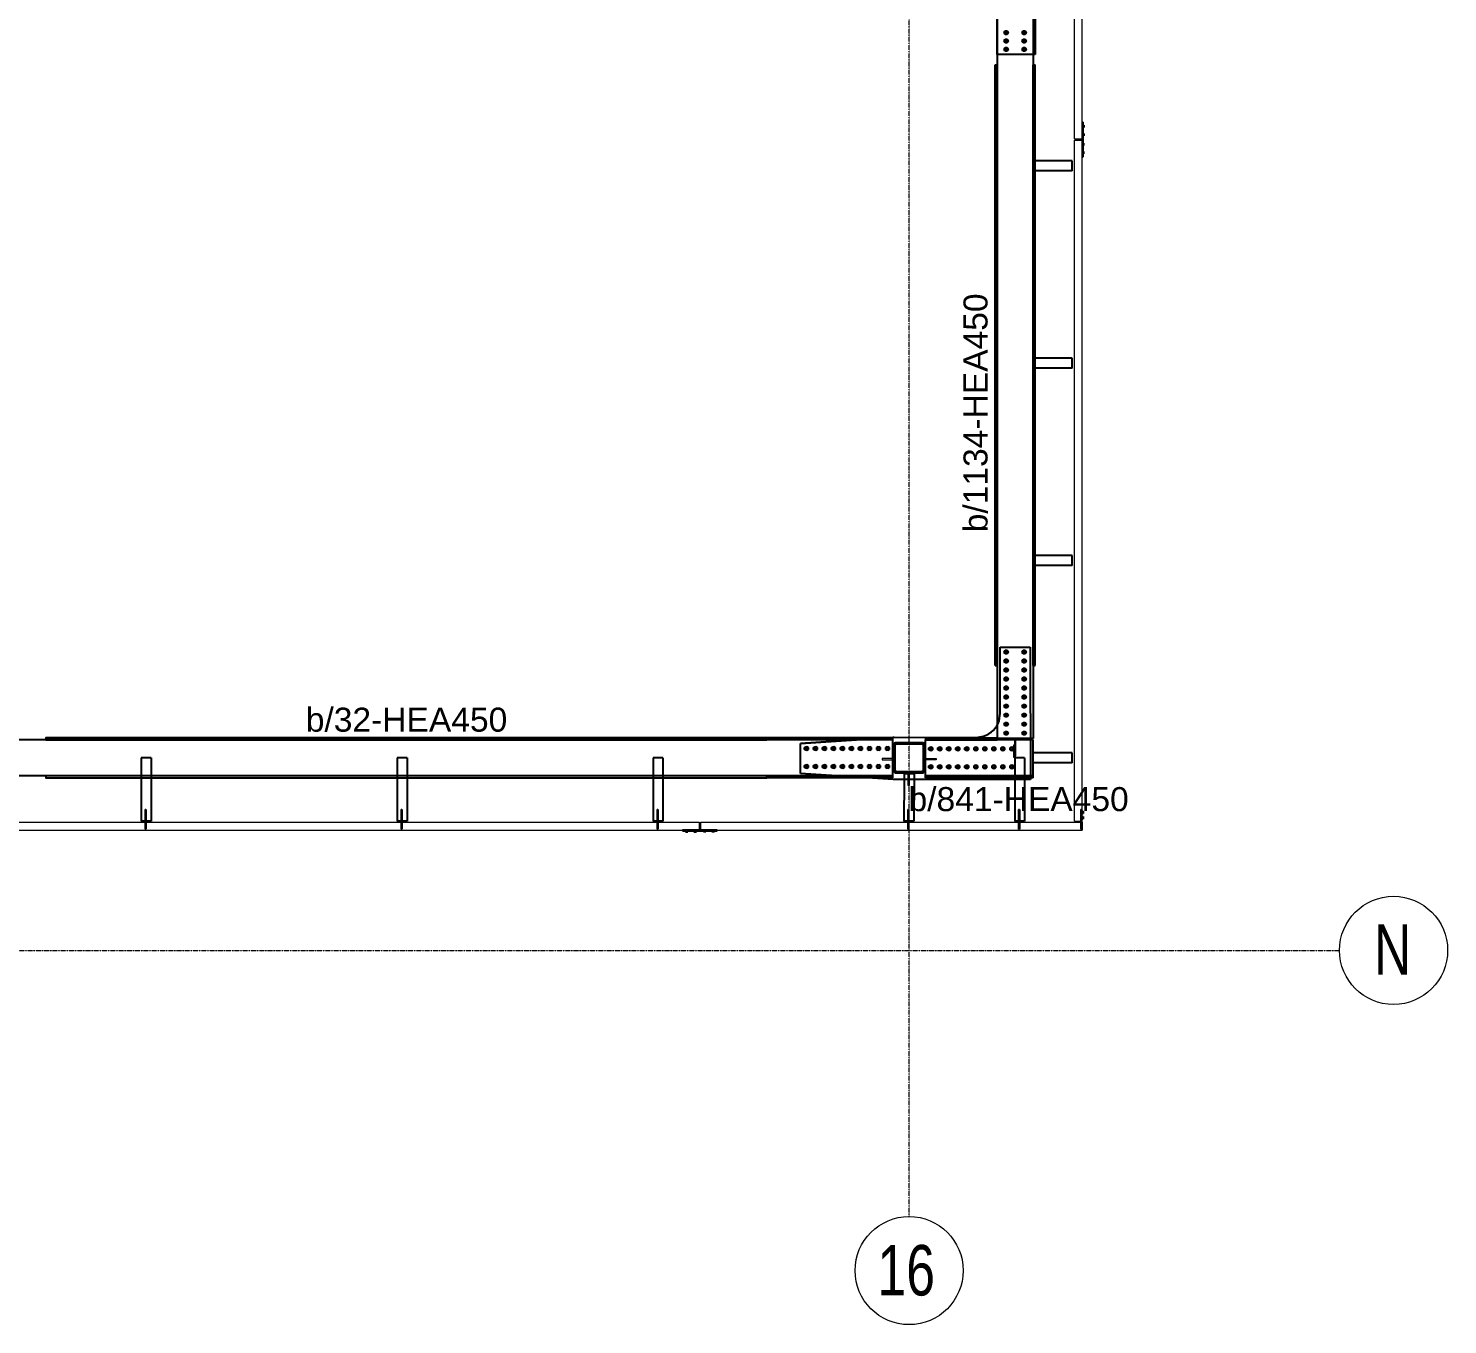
# Model space of a CAD drawing. Header units: millimetres. Extents: x -158 to 97215, y -53820 to 8373.
# Drawn here: x 85403 to 97215, y -53820 to -43030 of the extents above; entities that cross this region are included whole.
import ezdxf
from ezdxf.enums import TextEntityAlignment as Align

# ---------------------------------------------------------------- set-up
doc = ezdxf.new("R2010")
doc.units = ezdxf.units.MM
doc.header["$LTSCALE"] = 0.8
doc.linetypes.add('DXK_LINE_DOT2', pattern=[3.9198, 1.9599, -1.9599])
doc.linetypes.add('Grid Line', pattern=[3.33375, 1.905, -0.47625, 0.47625, -0.47625])
for name, color, linetype, lineweight in [('0-1', 7, 'Continuous', 5), ('E_COLUMNAS-1', 1, 'Continuous', 25), ('E_COLUMNAS-3', 1, 'Continuous', 35), ('E_EJES', 8, 'Continuous', 9), ('E_EJES-1', 8, 'Grid Line', 9), ('E_TEXTO', 3, 'Continuous', 9), ('P-PLATINA', 6, 'Continuous', 15), ('S-COLS-HDLN-1', 52, 'Continuous', 9), ('S-COLS-HDLN-2', 52, 'Continuous', 35)]:
    doc.layers.add(name, color=color, linetype=linetype, lineweight=lineweight)
doc.layers.add('VIGAS', color=8, linetype='Continuous')
doc.styles.add('Swis721 LtCn BT', font='swisscl.ttf', dxfattribs={"height": 0.42})
doc.styles.add('VERDANA', font='arial.ttf')

# ---------------------------------------------------------------- blocks, each defined once
blk = doc.blocks.new('Grid - CNI_NOMBRE EJES-372759-_6_00m_N_E_-NIVEL-2 DOC')
at = {"layer": 'E_EJES'}
blk.add_circle((0, 0), 0.003, dxfattribs=at)
blk = doc.blocks.new('EST_SCM_COLUMNA-METALICA-SECCION-CUADRADA - EST_SCM_COLUMNA-TUBULAR-CUADRADA_PTEØ_250x250e_8mm-V60-_10_00m_N_E_-NIVEL-3 DOC')
at = {"layer": 'S-COLS-HDLN-1'}
h = blk.add_hatch(dxfattribs=at)
h.set_pattern_fill('FP_33', color=256, style=0, pattern_type=2)
h.set_pattern_definition([(135, (-2.34, -142.266), (-0.15909903, -0.15909903), [])])
h.paths.add_polyline_path([(-0.109, -0.125), (0.109, -0.125), (0.12, -0.12), (0.125, -0.108), (0.124, 0.111), (0.118, 0.121), (0.109, 0.125), (-0.113, 0.123), (-0.12, 0.12), (-0.125, 0.109), (-0.124, -0.11), (-0.12, -0.12), (-0.113, -0.123)])
h.paths.add_polyline_path([(0.109, -0.117), (-0.109, -0.117), (-0.115, -0.115), (-0.117, -0.109), (-0.117, 0.109), (-0.115, 0.115), (-0.109, 0.117), (0.109, 0.117), (0.115, 0.115), (0.117, 0.109), (0.117, -0.109), (0.115, -0.115)])
at = {"layer": 'E_COLUMNAS-1'}
for p, q in [((0.109, 0.125), (-0.109, 0.125)), ((-0.125, 0.109), (-0.125, -0.109)), ((-0.117, -0.109), (-0.117, 0.109)), ((-0.109, 0.117), (0.109, 0.117)), ((0.117, 0.109), (0.117, -0.109)), ((0.125, -0.109), (0.125, 0.109)), ((0.109, -0.117), (-0.109, -0.117)), ((-0.109, -0.125), (0.109, -0.125))]:
    blk.add_line(p, q, dxfattribs=at)
for centre, radius, start, end in [((-0.109, 0.109), 0.016, 90, 180), ((-0.109, 0.109), 0.016, 139.7676, 178.6233), ((-0.109, 0.109), 0.016, 91.3767, 130.2324), ((0.109, 0.109), 0.016, 360, 90), ((0.109, 0.109), 0.016, 53.1878, 88.6233), ((0.109, 0.109), 0.016, 1.3767, 40.2324), ((-0.109, 0.109), 0.008, 90, 180), ((0.109, 0.109), 0.008, 0, 90), ((-0.109, -0.109), 0.016, 180, 270), ((-0.109, -0.109), 0.016, 181.3767, 220.2324), ((-0.109, -0.109), 0.008, 180, 270), ((0.109, -0.109), 0.016, 270, 360), ((0.109, -0.109), 0.008, 270, 360), ((0.109, -0.109), 0.016, 319.7676, 358.6233), ((-0.109, -0.109), 0.016, 229.7676, 268.6233), ((0.109, -0.109), 0.016, 271.3767, 306.8122)]:
    blk.add_arc(centre, radius, start, end, dxfattribs=at)
at = {"layer": 'S-COLS-HDLN-2'}
for centre, radius, start, end in [((-0.109, 0.109), 0.016, 130.4121, 139.5879), ((0.109, 0.109), 0.016, 40.4121, 53.0081), ((-0.109, 0.109), 0.008, 92.7534, 177.2466), ((0.109, 0.109), 0.008, 2.7534, 87.2466), ((-0.109, -0.109), 0.008, 182.7534, 267.2466), ((0.109, -0.109), 0.008, 272.7534, 357.2466), ((-0.109, -0.109), 0.016, 220.4121, 229.5879), ((0.109, -0.109), 0.016, 306.9919, 319.5879)]:
    blk.add_arc(centre, radius, start, end, dxfattribs=at)

msp = doc.modelspace()

# ---------------------------------------------------------------- linework, layer by layer
at = {"color": 1, "linetype": 'Continuous'}
for centre, radius, start, end in [((93541.8, -43064.5), 11.5, 107.99999, 287.99999), ((93541.8, -43064.5), 10, 359.99999, 179.99999), ((93541.8, -43064.5), 10, 179.99999, 359.99999), ((93541.8, -43064.5), 11.5, 287.99999, 107.99999), ((93691.8, -43064.5), 11.5, 107.99999, 287.99999), ((93691.8, -43064.5), 10, 359.99999, 179.99999), ((93691.8, -43064.5), 10, 179.99999, 359.99999), ((93691.8, -43064.5), 11.5, 287.99999, 107.99999), ((93541.8, -43134.5), 11.5, 107.99999, 287.99999), ((93541.8, -43204.5), 11.5, 107.99999, 287.99999), ((93541.8, -43134.5), 10, 359.99999, 179.99999), ((93541.8, -43134.5), 10, 179.99999, 359.99999), ((93541.8, -43204.5), 10, 359.99999, 179.99999), ((93541.8, -43204.5), 10, 179.99999, 359.99999), ((93541.8, -43134.5), 11.5, 287.99999, 107.99999), ((93541.8, -43204.5), 11.5, 287.99999, 107.99999), ((93691.8, -43134.5), 11.5, 107.99999, 287.99999), ((93691.8, -43204.5), 11.5, 107.99999, 287.99999), ((93691.8, -43134.5), 10, 359.99999, 179.99999), ((93691.8, -43134.5), 10, 179.99999, 359.99999), ((93691.8, -43204.5), 10, 359.99999, 179.99999), ((93691.8, -43204.5), 10, 179.99999, 359.99999), ((93691.8, -43134.5), 11.5, 287.99999, 107.99999), ((93691.8, -43204.5), 11.5, 287.99999, 107.99999), ((93541.8, -48221.5), 11.5, 108, 288), ((93541.8, -48296.5), 11.5, 108, 288), ((93541.8, -48221.5), 10, 0, 180), ((93541.8, -48221.5), 10, 180, 0), ((93541.8, -48296.5), 10, 0, 180), ((93541.8, -48296.5), 10, 180, 0), ((93541.8, -48221.5), 11.5, 288, 108), ((93541.8, -48296.5), 11.5, 288, 108), ((93691.8, -48221.5), 11.5, 108, 288), ((93691.8, -48296.5), 11.5, 108, 288), ((93691.8, -48221.5), 10, 0, 180), ((93691.8, -48221.5), 10, 180, 0), ((93691.8, -48296.5), 10, 0, 180), ((93691.8, -48296.5), 10, 180, 0), ((93691.8, -48221.5), 11.5, 288, 108), ((93691.8, -48296.5), 11.5, 288, 108), ((93541.8, -48371.5), 11.5, 108, 288), ((93541.8, -48371.5), 10, 0, 180), ((93541.8, -48371.5), 10, 180, 0), ((93541.8, -48371.5), 11.5, 288, 108), ((93691.8, -48371.5), 11.5, 108, 288), ((93691.8, -48371.5), 10, 0, 180), ((93691.8, -48371.5), 10, 180, 0), ((93691.8, -48371.5), 11.5, 288, 108), ((93541.8, -48446.5), 11.5, 108, 288), ((93541.8, -48521.5), 11.5, 108, 288), ((93541.8, -48446.5), 10, 0, 180), ((93541.8, -48446.5), 10, 180, 0), ((93541.8, -48521.5), 10, 0, 180), ((93541.8, -48521.5), 10, 180, 0), ((93541.8, -48446.5), 11.5, 288, 108), ((93541.8, -48521.5), 11.5, 288, 108), ((93691.8, -48446.5), 11.5, 108, 288), ((93691.8, -48521.5), 11.5, 108, 288), ((93691.8, -48446.5), 10, 0, 180), ((93691.8, -48446.5), 10, 180, 0), ((93691.8, -48521.5), 10, 0, 180), ((93691.8, -48521.5), 10, 180, 0), ((93691.8, -48446.5), 11.5, 288, 108), ((93691.8, -48521.5), 11.5, 288, 108), ((93541.8, -48596.5), 11.5, 108, 288), ((93541.8, -48671.5), 11.5, 108, 288), ((93541.8, -48596.5), 10, 0, 180), ((93541.8, -48596.5), 10, 180, 0), ((93541.8, -48671.5), 10, 0, 180), ((93541.8, -48596.5), 11.5, 288, 108), ((93541.8, -48671.5), 11.5, 288, 108), ((93691.8, -48596.5), 11.5, 108, 288), ((93691.8, -48671.5), 11.5, 108, 288), ((93691.8, -48596.5), 10, 0, 180), ((93691.8, -48596.5), 10, 180, 0), ((93691.8, -48671.5), 10, 0, 180), ((93691.8, -48596.5), 11.5, 288, 108), ((93691.8, -48671.5), 11.5, 288, 108), ((93541.8, -48746.5), 11.5, 108, 288), ((93541.8, -48671.5), 10, 180, 0), ((93541.8, -48746.5), 10, 0, 180), ((93541.8, -48746.5), 10, 180, 0), ((93541.8, -48746.5), 11.5, 288, 108), ((93691.8, -48746.5), 11.5, 108, 288), ((93691.8, -48671.5), 10, 180, 0), ((93691.8, -48746.5), 10, 0, 180), ((93691.8, -48746.5), 10, 180, 0), ((93691.8, -48746.5), 11.5, 288, 108), ((93292, -48731.7), 200, 287.94886, 342.00199), ((93541.8, -48821.5), 11.5, 108, 288), ((93541.8, -48896.5), 11.5, 108, 288), ((93541.8, -48821.5), 10, 0, 180), ((93541.8, -48821.5), 10, 180, 0), ((93541.8, -48896.5), 10, 0, 180), ((93541.8, -48896.5), 10, 180, 0), ((93541.8, -48821.5), 11.5, 288, 108), ((93541.8, -48896.5), 11.5, 288, 108), ((93691.8, -48821.5), 11.5, 108, 288), ((93691.8, -48896.5), 11.5, 108, 288), ((93691.8, -48821.5), 10, 0, 180), ((93691.8, -48821.5), 10, 180, 0), ((93691.8, -48896.5), 10, 0, 180), ((93691.8, -48896.5), 10, 180, 0), ((93691.8, -48821.5), 11.5, 288, 108), ((93691.8, -48896.5), 11.5, 288, 108), ((91878.3, -49023.9), 11.5, 18.0268, 198.0268), ((91878.3, -49023.9), 11.5, 198.0268, 18.0268), ((91878.3, -49023.9), 10, 90.0268, 270.0268), ((91878.3, -49023.9), 10, 270.0268, 90.0268), ((91953.3, -49023.9), 11.5, 18.0268, 198.0268), ((91953.3, -49023.9), 11.5, 198.0268, 18.0268), ((91953.3, -49023.9), 10, 90.0268, 270.0268), ((91953.3, -49023.9), 10, 270.0268, 90.0268), ((92028.3, -49023.8), 11.5, 18.0268, 198.0268), ((92028.3, -49023.8), 11.5, 198.0268, 18.0268), ((92028.3, -49023.8), 10, 90.0268, 270.0268), ((92028.3, -49023.8), 10, 270.0268, 90.0268), ((92103.3, -49023.8), 11.5, 18.0268, 198.0268), ((92103.3, -49023.8), 11.5, 198.0268, 18.0268), ((92103.3, -49023.8), 10, 90.0268, 270.0268), ((92103.3, -49023.8), 10, 270.0268, 90.0268), ((92178.3, -49023.7), 11.5, 18.0268, 198.0268), ((92178.3, -49023.7), 11.5, 198.0268, 18.0268), ((92178.3, -49023.7), 10, 90.0268, 270.0268), ((92178.3, -49023.7), 10, 270.0268, 90.0268), ((92253.3, -49023.7), 11.5, 18.0268, 198.0268), ((92253.3, -49023.7), 11.5, 198.0268, 18.0268), ((92253.3, -49023.7), 10, 90.0268, 270.0268), ((92253.3, -49023.7), 10, 270.0268, 90.0268), ((92328.3, -49023.7), 11.5, 18.0268, 198.0268), ((92328.3, -49023.7), 11.5, 198.0268, 18.0268), ((92328.3, -49023.7), 10, 90.0268, 270.0268), ((92328.3, -49023.7), 10, 270.0268, 90.0268), ((92403.3, -49023.6), 11.5, 18.0268, 198.0268), ((92403.3, -49023.6), 11.5, 198.0268, 18.0268), ((92403.3, -49023.6), 10, 90.0268, 270.0268), ((92403.3, -49023.6), 10, 270.0268, 90.0268), ((92478.3, -49023.6), 11.5, 18.0268, 198.0268), ((92478.3, -49023.6), 11.5, 198.0268, 18.0268), ((92478.3, -49023.6), 10, 90.0268, 270.0268), ((92478.3, -49023.6), 10, 270.0268, 90.0268), ((92553.3, -49023.6), 11.5, 18.0268, 198.0268), ((92553.3, -49023.6), 11.5, 198.0268, 18.0268), ((92553.3, -49023.6), 10, 90.0268, 270.0268), ((92553.3, -49023.6), 10, 270.0268, 90.0268), ((92913.3, -49027.4), 11.5, 18.0268, 198.0268), ((92913.3, -49027.4), 10, 90.0268, 270.0268), ((92913.3, -49027.4), 10, 270.0268, 90.0268), ((92988.3, -49027.3), 11.5, 18.0268, 198.0268), ((92988.3, -49027.3), 10, 90.0268, 270.0268), ((92988.3, -49027.3), 10, 270.0268, 90.0268), ((93063.3, -49027.3), 11.5, 18.0268, 198.0268), ((93063.3, -49027.3), 10, 90.0268, 270.0268), ((93063.3, -49027.3), 10, 270.0268, 90.0268), ((93138.3, -49027.3), 11.5, 18.0268, 198.0268), ((93138.3, -49027.3), 10, 90.0268, 270.0268), ((93138.3, -49027.3), 10, 270.0268, 90.0268), ((93213.3, -49027.2), 11.5, 18.0268, 198.0268), ((93213.3, -49027.2), 10, 90.0268, 270.0268), ((93213.3, -49027.2), 10, 270.0268, 90.0268), ((93288.3, -49027.2), 11.5, 18.0268, 198.0268), ((93288.3, -49027.2), 10, 90.0268, 270.0268), ((93288.3, -49027.2), 10, 270.0268, 90.0268), ((93363.3, -49027.1), 11.5, 18.0268, 198.0268), ((93363.3, -49027.1), 10, 90.0268, 270.0268), ((93363.3, -49027.1), 10, 270.0268, 90.0268), ((93438.3, -49027.1), 11.5, 18.0268, 198.0268), ((93438.3, -49027.1), 10, 90.0268, 270.0268), ((93438.3, -49027.1), 10, 270.0268, 90.0268), ((93513.3, -49027.1), 11.5, 18.0268, 198.0268), ((93513.3, -49027.1), 10, 90.0268, 270.0268), ((93513.3, -49027.1), 10, 270.0268, 90.0268), ((93588.3, -49027), 11.5, 18.0268, 198.0268), ((93588.3, -49027), 10, 90.0268, 270.0268), ((93588.3, -49027), 10, 270.0268, 90.0268), ((92913.3, -49027.4), 11.5, 198.0268, 18.0268), ((92988.3, -49027.3), 11.5, 198.0268, 18.0268), ((93063.3, -49027.3), 11.5, 198.0268, 18.0268), ((93138.3, -49027.3), 11.5, 198.0268, 18.0268), ((93213.3, -49027.2), 11.5, 198.0268, 18.0268), ((93288.3, -49027.2), 11.5, 198.0268, 18.0268), ((93363.3, -49027.1), 11.5, 198.0268, 18.0268), ((93438.3, -49027.1), 11.5, 198.0268, 18.0268), ((93513.3, -49027.1), 11.5, 198.0268, 18.0268), ((93588.3, -49027), 11.5, 198.0268, 18.0268), ((91878.3, -49173.9), 11.5, 18.0268, 198.0268), ((91878.3, -49173.9), 11.5, 198.0268, 18.0268), ((91878.3, -49173.9), 10, 90.0268, 270.0268), ((91878.3, -49173.9), 10, 270.0268, 90.0268), ((91953.3, -49173.9), 11.5, 18.0268, 198.0268), ((91953.3, -49173.9), 11.5, 198.0268, 18.0268), ((91953.3, -49173.9), 10, 90.0268, 270.0268), ((91953.3, -49173.9), 10, 270.0268, 90.0268), ((92028.3, -49173.8), 11.5, 18.0268, 198.0268), ((92028.3, -49173.8), 11.5, 198.0268, 18.0268), ((92028.3, -49173.8), 10, 90.0268, 270.0268), ((92028.3, -49173.8), 10, 270.0268, 90.0268), ((92103.3, -49173.8), 11.5, 18.0268, 198.0268), ((92103.3, -49173.8), 11.5, 198.0268, 18.0268), ((92103.3, -49173.8), 10, 90.0268, 270.0268), ((92103.3, -49173.8), 10, 270.0268, 90.0268), ((92178.3, -49173.7), 11.5, 18.0268, 198.0268), ((92178.3, -49173.7), 11.5, 198.0268, 18.0268), ((92178.3, -49173.7), 10, 90.0268, 270.0268), ((92178.3, -49173.7), 10, 270.0268, 90.0268), ((92253.3, -49173.7), 11.5, 18.0268, 198.0268), ((92253.3, -49173.7), 11.5, 198.0268, 18.0268), ((92253.3, -49173.7), 10, 90.0268, 270.0268), ((92253.3, -49173.7), 10, 270.0268, 90.0268), ((92328.3, -49173.7), 11.5, 18.0268, 198.0268), ((92328.3, -49173.7), 11.5, 198.0268, 18.0268), ((92328.3, -49173.7), 10, 90.0268, 270.0268), ((92328.3, -49173.7), 10, 270.0268, 90.0268), ((92403.3, -49173.6), 11.5, 18.0268, 198.0268), ((92403.3, -49173.6), 11.5, 198.0268, 18.0268), ((92403.3, -49173.6), 10, 90.0268, 270.0268), ((92403.3, -49173.6), 10, 270.0268, 90.0268), ((92478.3, -49173.6), 11.5, 18.0268, 198.0268), ((92478.3, -49173.6), 11.5, 198.0268, 18.0268), ((92478.3, -49173.6), 10, 90.0268, 270.0268), ((92478.3, -49173.6), 10, 270.0268, 90.0268), ((92553.3, -49173.6), 11.5, 18.0268, 198.0268), ((92553.3, -49173.6), 11.5, 198.0268, 18.0268), ((92553.3, -49173.6), 10, 90.0268, 270.0268), ((92553.3, -49173.6), 10, 270.0268, 90.0268), ((92913.3, -49177.4), 11.5, 18.0268, 198.0268), ((92913.3, -49177.4), 11.5, 198.0268, 18.0268), ((92913.3, -49177.4), 10, 90.0268, 270.0268), ((92913.3, -49177.4), 10, 270.0268, 90.0268), ((92988.3, -49177.3), 11.5, 18.0268, 198.0268), ((92988.3, -49177.3), 11.5, 198.0268, 18.0268), ((92988.3, -49177.3), 10, 90.0268, 270.0268), ((92988.3, -49177.3), 10, 270.0268, 90.0268), ((93063.3, -49177.3), 11.5, 18.0268, 198.0268), ((93063.3, -49177.3), 11.5, 198.0268, 18.0268), ((93063.3, -49177.3), 10, 90.0268, 270.0268), ((93063.3, -49177.3), 10, 270.0268, 90.0268), ((93138.3, -49177.3), 11.5, 18.0268, 198.0268), ((93138.3, -49177.3), 11.5, 198.0268, 18.0268), ((93138.3, -49177.3), 10, 90.0268, 270.0268), ((93138.3, -49177.3), 10, 270.0268, 90.0268), ((93213.3, -49177.2), 11.5, 18.0268, 198.0268), ((93213.3, -49177.2), 11.5, 198.0268, 18.0268), ((93213.3, -49177.2), 10, 90.0268, 270.0268), ((93213.3, -49177.2), 10, 270.0268, 90.0268), ((93288.3, -49177.2), 11.5, 18.0268, 198.0268), ((93288.3, -49177.2), 11.5, 198.0268, 18.0268), ((93288.3, -49177.2), 10, 90.0268, 270.0268), ((93288.3, -49177.2), 10, 270.0268, 90.0268), ((93363.3, -49177.1), 11.5, 18.0268, 198.0268), ((93363.3, -49177.1), 11.5, 198.0268, 18.0268), ((93363.3, -49177.1), 10, 90.0268, 270.0268), ((93363.3, -49177.1), 10, 270.0268, 90.0268), ((93438.3, -49177.1), 11.5, 18.0268, 198.0268), ((93438.3, -49177.1), 11.5, 198.0268, 18.0268), ((93438.3, -49177.1), 10, 90.0268, 270.0268), ((93438.3, -49177.1), 10, 270.0268, 90.0268), ((93513.3, -49177.1), 11.5, 18.0268, 198.0268), ((93513.3, -49177.1), 11.5, 198.0268, 18.0268), ((93513.3, -49177.1), 10, 90.0268, 270.0268), ((93513.3, -49177.1), 10, 270.0268, 90.0268), ((93588.3, -49177), 11.5, 18.0268, 198.0268), ((93588.3, -49177), 11.5, 198.0268, 18.0268), ((93588.3, -49177), 10, 90.0268, 270.0268), ((93588.3, -49177), 10, 270.0268, 90.0268)]:
    msp.add_arc(centre, radius, start, end, dxfattribs=at)
at = {"color": 1, "linetype": 'DXK_LINE_DOT2'}
msp.add_arc((93292, -48731.7), 200, 287.94886, 342.00199, dxfattribs=at)
at = {"layer": '0-1', "color": 8}
for p, q in [((94109.9, -43949.7), (94109.9, -31959.7)), ((94174.9, -43949.7), (94174.9, -31959.7)), ((94109.9, -43949.7), (94174.9, -43949.7)), ((94109.9, -49628.1), (94109.9, -43959.7)), ((94109.9, -43959.7), (94174.9, -43959.7)), ((94174.9, -49628.1), (94174.9, -43959.7)), ((78996.9, -49638.1), (90986.9, -49638.1)), ((78996.9, -49703.1), (90986.9, -49703.1)), ((90986.9, -49638.1), (90986.9, -49703.1)), ((90996.9, -49638.1), (90996.9, -49703.1)), ((90996.9, -49638.1), (94174.9, -49638.1)), ((90996.9, -49703.1), (94174.9, -49703.1)), ((94109.9, -49628.1), (94174.9, -49628.1)), ((94174.9, -49638.1), (94174.9, -49703.1))]:
    msp.add_line(p, q, dxfattribs=at)
at = {"layer": 'E_EJES-1'}
for p, q in [((92733.3, -52920), (92733.3, -22429.9)), ((2836.9, -50704.7), (96315.4, -50704.7))]:
    msp.add_line(p, q, dxfattribs=at)
at = {"layer": 'P-PLATINA'}
for points in [[(93601, -48995.7), (93601, -49095.7), (93611, -49095.7), (93611, -48995.7)], [(92608.3, -49117.2), (92608.3, -49107.2), (92605.8, -49107.2), (92508.3, -49107.2), (92508.3, -49117.2), (92605.8, -49117.2)], [(92858.3, -49117.2), (92858.3, -49107.2), (92860.8, -49107.2), (92958.3, -49107.2), (92958.3, -49117.2), (92860.8, -49117.2)]]:
    msp.add_lwpolyline(points, close=True, dxfattribs=at)
msp.add_lwpolyline([(93611, -48941.5), (93611, -49085.7), (93622.5, -49085.7), (93622.5, -48941.5)], dxfattribs=at)
at = {"layer": 'VIGAS'}
for p, q in [((93781.7, -41924.5), (93781.7, -43248.1)), ((93781.7, -41924.5), (93781.7, -43248.1)), ((93466.8, -43248.1), (93466.8, -42734.5)), ((93466.8, -43248.1), (93466.8, -42734.5)), ((93466.8, -42744.5), (93466.8, -43248.1)), ((93766.8, -42744.5), (93766.8, -43248.1)), ((93524.5, -43064.5), (93533.1, -43049.5)), ((93533.1, -43079.5), (93524.5, -43064.5)), ((93533.1, -43049.5), (93550.5, -43049.5)), ((93550.5, -43079.5), (93533.1, -43079.5)), ((93550.5, -43049.5), (93559.1, -43064.5)), ((93559.1, -43064.5), (93550.5, -43079.5)), ((93674.5, -43064.5), (93683.1, -43049.5)), ((93683.1, -43079.5), (93674.5, -43064.5)), ((93683.1, -43049.5), (93700.5, -43049.5)), ((93700.5, -43079.5), (93683.1, -43079.5)), ((93700.5, -43049.5), (93709.1, -43064.5)), ((93709.1, -43064.5), (93700.5, -43079.5)), ((93524.5, -43134.5), (93533.1, -43119.5)), ((93533.1, -43149.5), (93524.5, -43134.5)), ((93524.5, -43204.5), (93533.1, -43189.5)), ((93533.1, -43219.5), (93524.5, -43204.5)), ((93533.1, -43119.5), (93550.5, -43119.5)), ((93550.5, -43149.5), (93533.1, -43149.5)), ((93533.1, -43189.5), (93550.5, -43189.5)), ((93550.5, -43219.5), (93533.1, -43219.5)), ((93550.5, -43119.5), (93559.1, -43134.5)), ((93559.1, -43134.5), (93550.5, -43149.5)), ((93550.5, -43189.5), (93559.1, -43204.5)), ((93559.1, -43204.5), (93550.5, -43219.5)), ((93674.5, -43134.5), (93683.1, -43119.5)), ((93683.1, -43149.5), (93674.5, -43134.5)), ((93674.5, -43204.5), (93683.1, -43189.5)), ((93683.1, -43219.5), (93674.5, -43204.5)), ((93683.1, -43119.5), (93700.5, -43119.5)), ((93700.5, -43149.5), (93683.1, -43149.5)), ((93683.1, -43189.5), (93700.5, -43189.5)), ((93700.5, -43219.5), (93683.1, -43219.5)), ((93700.5, -43119.5), (93709.1, -43134.5)), ((93709.1, -43134.5), (93700.5, -43149.5)), ((93700.5, -43189.5), (93709.1, -43204.5)), ((93709.1, -43204.5), (93700.5, -43219.5)), ((93450.8, -48332.9), (93450.8, -43332.9)), ((93450.8, -43332.9), (93466.8, -43332.9)), ((93466.8, -43248.1), (93466.8, -48823.7)), ((93781.7, -43248.1), (93466.8, -43248.1)), ((93781.7, -43248.1), (93466.8, -43248.1)), ((93466.8, -48332.9), (93466.8, -43332.9)), ((93766.8, -43248.1), (93766.8, -48941.5)), ((93766.8, -48332.9), (93766.8, -43332.9)), ((93766.8, -43332.9), (93782.8, -43332.9)), ((93782.8, -48332.9), (93782.8, -43332.9)), ((94174.9, -43809.7), (94180.9, -43809.7)), ((94174.9, -43809.7), (94174.9, -43949.7)), ((94180.9, -44099.7), (94180.9, -43809.7)), ((94180.9, -43834.3), (94188.8, -43834.3)), ((94180.9, -43839.5), (94188.8, -43839.5)), ((94180.9, -43849.9), (94188.8, -43849.9)), ((94180.9, -43855.1), (94188.8, -43855.1)), ((94180.9, -43904.3), (94188.8, -43904.3)), ((94180.9, -43909.5), (94188.8, -43909.5)), ((94180.9, -43919.9), (94188.8, -43919.9)), ((94180.9, -43925.1), (94188.8, -43925.1)), ((94188.8, -43834.3), (94188.8, -43855.1)), ((94188.8, -43904.3), (94188.8, -43925.1)), ((94174.9, -43949.7), (94174.9, -43959.7)), ((94174.9, -43959.7), (94174.9, -44099.7)), ((94188.8, -43984.3), (94180.9, -43984.3)), ((94180.9, -43989.5), (94188.8, -43989.5)), ((94180.9, -43999.9), (94188.8, -43999.9)), ((94180.9, -44005.1), (94188.8, -44005.1)), ((94188.8, -44054.3), (94180.9, -44054.3)), ((94180.9, -44059.5), (94188.8, -44059.5)), ((94188.8, -44005.1), (94188.8, -43984.3)), ((94188.8, -44075.1), (94188.8, -44054.3)), ((93782.8, -44133.2), (93766.8, -44133.2)), ((93766.8, -44215.2), (93766.8, -44133.2)), ((94089.9, -44133.2), (93782.8, -44133.2)), ((94089.9, -44215.2), (94089.9, -44133.2)), ((94174.9, -44099.7), (94180.9, -44099.7)), ((94180.9, -44069.9), (94188.8, -44069.9)), ((94180.9, -44075.1), (94188.8, -44075.1)), ((93782.8, -44215.2), (93766.8, -44215.2)), ((94089.9, -44215.2), (93782.8, -44215.2)), ((93782.8, -45775.6), (93766.8, -45775.6)), ((93766.8, -45857.6), (93766.8, -45775.6)), ((94089.9, -45775.6), (93782.8, -45775.6)), ((94089.9, -45857.6), (94089.9, -45775.6)), ((93782.8, -45857.6), (93766.8, -45857.6)), ((94089.9, -45857.6), (93782.8, -45857.6)), ((93782.8, -47418), (93766.8, -47418)), ((93766.8, -47500), (93766.8, -47418)), ((94089.9, -47418), (93782.8, -47418)), ((94089.9, -47500), (94089.9, -47418)), ((93782.8, -47500), (93766.8, -47500)), ((94089.9, -47500), (93782.8, -47500)), ((93491.8, -48181.5), (93741.8, -48181.4)), ((93491.8, -48181.5), (93741.8, -48181.4)), ((93492, -48731.7), (93491.8, -48181.5)), ((93492, -48731.7), (93491.8, -48181.5)), ((93741.8, -48181.4), (93742.2, -49280.9)), ((93741.8, -48181.4), (93742.2, -49280.9)), ((93524.5, -48221.5), (93533.1, -48206.5)), ((93533.1, -48236.5), (93524.5, -48221.5)), ((93524.5, -48296.5), (93533.1, -48281.5)), ((93533.1, -48311.5), (93524.5, -48296.5)), ((93533.1, -48206.5), (93550.5, -48206.5)), ((93550.5, -48236.5), (93533.1, -48236.5)), ((93533.1, -48281.5), (93550.5, -48281.5)), ((93550.5, -48311.5), (93533.1, -48311.5)), ((93550.5, -48206.5), (93559.1, -48221.5)), ((93559.1, -48221.5), (93550.5, -48236.5)), ((93550.5, -48281.5), (93559.1, -48296.5)), ((93559.1, -48296.5), (93550.5, -48311.5)), ((93674.5, -48221.5), (93683.1, -48206.5)), ((93683.1, -48236.5), (93674.5, -48221.5)), ((93674.5, -48296.5), (93683.1, -48281.5)), ((93683.1, -48311.5), (93674.5, -48296.5)), ((93683.1, -48206.5), (93700.5, -48206.5)), ((93700.5, -48236.5), (93683.1, -48236.5)), ((93683.1, -48281.5), (93700.5, -48281.5)), ((93700.5, -48311.5), (93683.1, -48311.5)), ((93700.5, -48206.5), (93709.1, -48221.5)), ((93709.1, -48221.5), (93700.5, -48236.5)), ((93700.5, -48281.5), (93709.1, -48296.5)), ((93709.1, -48296.5), (93700.5, -48311.5)), ((93450.8, -48332.9), (93466.8, -48332.9)), ((93524.5, -48371.5), (93533.1, -48356.5)), ((93533.1, -48386.5), (93524.5, -48371.5)), ((93524.5, -48446.5), (93533.1, -48431.5)), ((93533.1, -48356.5), (93550.5, -48356.5)), ((93550.5, -48386.5), (93533.1, -48386.5)), ((93533.1, -48431.5), (93550.5, -48431.5)), ((93550.5, -48356.5), (93559.1, -48371.5)), ((93559.1, -48371.5), (93550.5, -48386.5)), ((93550.5, -48431.5), (93559.1, -48446.5)), ((93674.5, -48371.5), (93683.1, -48356.5)), ((93683.1, -48386.5), (93674.5, -48371.5)), ((93674.5, -48446.5), (93683.1, -48431.5)), ((93683.1, -48356.5), (93700.5, -48356.5)), ((93700.5, -48386.5), (93683.1, -48386.5)), ((93683.1, -48431.5), (93700.5, -48431.5)), ((93700.5, -48356.5), (93709.1, -48371.5)), ((93709.1, -48371.5), (93700.5, -48386.5)), ((93700.5, -48431.5), (93709.1, -48446.5)), ((93766.8, -48332.9), (93782.8, -48332.9)), ((93533.1, -48461.5), (93524.5, -48446.5)), ((93524.5, -48521.5), (93533.1, -48506.5)), ((93533.1, -48536.5), (93524.5, -48521.5)), ((93550.5, -48461.5), (93533.1, -48461.5)), ((93533.1, -48506.5), (93550.5, -48506.5)), ((93550.5, -48536.5), (93533.1, -48536.5)), ((93559.1, -48446.5), (93550.5, -48461.5)), ((93550.5, -48506.5), (93559.1, -48521.5)), ((93559.1, -48521.5), (93550.5, -48536.5)), ((93683.1, -48461.5), (93674.5, -48446.5)), ((93674.5, -48521.5), (93683.1, -48506.5)), ((93683.1, -48536.5), (93674.5, -48521.5)), ((93700.5, -48461.5), (93683.1, -48461.5)), ((93683.1, -48506.5), (93700.5, -48506.5)), ((93700.5, -48536.5), (93683.1, -48536.5)), ((93709.1, -48446.5), (93700.5, -48461.5)), ((93700.5, -48506.5), (93709.1, -48521.5)), ((93709.1, -48521.5), (93700.5, -48536.5)), ((93524.5, -48596.5), (93533.1, -48581.5)), ((93533.1, -48611.5), (93524.5, -48596.5)), ((93524.5, -48671.5), (93533.1, -48656.5)), ((93533.1, -48581.5), (93550.5, -48581.5)), ((93550.5, -48611.5), (93533.1, -48611.5)), ((93533.1, -48656.5), (93550.5, -48656.5)), ((93550.5, -48581.5), (93559.1, -48596.5)), ((93559.1, -48596.5), (93550.5, -48611.5)), ((93550.5, -48656.5), (93559.1, -48671.5)), ((93674.5, -48596.5), (93683.1, -48581.5)), ((93683.1, -48611.5), (93674.5, -48596.5)), ((93674.5, -48671.5), (93683.1, -48656.5)), ((93683.1, -48581.5), (93700.5, -48581.5)), ((93700.5, -48611.5), (93683.1, -48611.5)), ((93683.1, -48656.5), (93700.5, -48656.5)), ((93700.5, -48581.5), (93709.1, -48596.5)), ((93709.1, -48596.5), (93700.5, -48611.5)), ((93700.5, -48656.5), (93709.1, -48671.5)), ((93482.2, -48793.5), (93492, -48731.7)), ((93482.2, -48793.5), (93492, -48731.7)), ((93533.1, -48686.5), (93524.5, -48671.5)), ((93524.5, -48746.5), (93533.1, -48731.5)), ((93533.1, -48761.5), (93524.5, -48746.5)), ((93550.5, -48686.5), (93533.1, -48686.5)), ((93533.1, -48731.5), (93550.5, -48731.5)), ((93550.5, -48761.5), (93533.1, -48761.5)), ((93559.1, -48671.5), (93550.5, -48686.5)), ((93550.5, -48731.5), (93559.1, -48746.5)), ((93559.1, -48746.5), (93550.5, -48761.5)), ((93683.1, -48686.5), (93674.5, -48671.5)), ((93674.5, -48746.5), (93683.1, -48731.5)), ((93683.1, -48761.5), (93674.5, -48746.5)), ((93700.5, -48686.5), (93683.1, -48686.5)), ((93683.1, -48731.5), (93700.5, -48731.5)), ((93700.5, -48761.5), (93683.1, -48761.5)), ((93709.1, -48671.5), (93700.5, -48686.5)), ((93700.5, -48731.5), (93709.1, -48746.5)), ((93709.1, -48746.5), (93700.5, -48761.5)), ((93466.8, -48823.7), (93466.8, -48941.5)), ((93524.5, -48821.5), (93533.1, -48806.5)), ((93533.1, -48836.5), (93524.5, -48821.5)), ((93524.5, -48896.5), (93533.1, -48881.5)), ((93533.1, -48911.5), (93524.5, -48896.5)), ((93533.1, -48806.5), (93550.5, -48806.5)), ((93550.5, -48836.5), (93533.1, -48836.5)), ((93533.1, -48881.5), (93550.5, -48881.5)), ((93550.5, -48806.5), (93559.1, -48821.5)), ((93559.1, -48821.5), (93550.5, -48836.5)), ((93550.5, -48881.5), (93559.1, -48896.5)), ((93559.1, -48896.5), (93550.5, -48911.5)), ((93674.5, -48821.5), (93683.1, -48806.5)), ((93683.1, -48836.5), (93674.5, -48821.5)), ((93674.5, -48896.5), (93683.1, -48881.5)), ((93683.1, -48911.5), (93674.5, -48896.5)), ((93683.1, -48806.5), (93700.5, -48806.5)), ((93700.5, -48836.5), (93683.1, -48836.5)), ((93683.1, -48881.5), (93700.5, -48881.5)), ((93700.5, -48806.5), (93709.1, -48821.5)), ((93709.1, -48821.5), (93700.5, -48836.5)), ((93700.5, -48881.5), (93709.1, -48896.5)), ((93709.1, -48896.5), (93700.5, -48911.5)), ((92286.7, -48951.4), (85096.6, -48951.4)), ((92531, -48935.4), (91548, -48935.4)), ((91548, -48951.4), (91548, -48935.4)), ((92286.7, -48951.4), (91548, -48951.4)), ((91830.5, -48981.3), (92592.2, -48931.4)), ((92592.2, -48931.4), (91830.5, -48981.3)), ((91830.5, -49231.3), (91830.5, -48981.3)), ((91830.5, -49231.3), (91830.5, -48981.3)), ((91863.3, -49015.2), (91878.2, -49006.6)), ((91863.3, -49032.6), (91863.3, -49015.2)), ((91878.2, -49006.6), (91893.3, -49015.2)), ((91893.3, -49015.2), (91893.3, -49032.5)), ((91938.3, -49015.2), (91953.2, -49006.5)), ((91938.3, -49032.5), (91938.3, -49015.2)), ((91953.2, -49006.5), (91968.3, -49015.2)), ((91968.3, -49015.2), (91968.3, -49032.5)), ((92013.3, -49015.2), (92028.2, -49006.5)), ((92013.3, -49032.5), (92013.3, -49015.2)), ((92028.2, -49006.5), (92043.3, -49015.1)), ((92043.3, -49015.1), (92043.3, -49032.5)), ((92088.3, -49015.1), (92103.2, -49006.5)), ((92088.3, -49032.4), (92088.3, -49015.1)), ((92103.2, -49006.5), (92118.3, -49015.1)), ((92118.3, -49015.1), (92118.3, -49032.4)), ((92163.3, -49015.1), (92178.2, -49006.4)), ((92163.3, -49032.4), (92163.3, -49015.1)), ((92178.2, -49006.4), (92193.3, -49015.1)), ((92193.3, -49015.1), (92193.3, -49032.4)), ((92238.3, -49015.1), (92253.2, -49006.4)), ((92238.3, -49032.4), (92238.3, -49015.1)), ((92253.2, -49006.4), (92268.3, -49015)), ((92268.3, -49015), (92268.3, -49032.4)), ((92598.3, -48951.4), (92286.7, -48951.4)), ((92598, -48951.4), (92286.7, -48951.4)), ((92313.3, -49015), (92328.2, -49006.4)), ((92313.3, -49032.3), (92313.3, -49015)), ((92328.2, -49006.4), (92343.3, -49015)), ((92343.3, -49015), (92343.3, -49032.3)), ((92388.3, -49015), (92403.2, -49006.3)), ((92388.3, -49032.3), (92388.3, -49015)), ((92403.2, -49006.3), (92418.3, -49015)), ((92418.3, -49015), (92418.3, -49032.3)), ((92463.3, -49015), (92478.2, -49006.3)), ((92463.3, -49032.3), (92463.3, -49015)), ((92478.2, -49006.3), (92493.3, -49014.9)), ((92493.3, -49014.9), (92493.3, -49032.3)), ((92598, -48935.4), (92531, -48935.4)), ((92538.3, -49014.9), (92553.2, -49006.2)), ((92538.3, -49032.2), (92538.3, -49014.9)), ((92553.2, -49006.2), (92568.3, -49014.9)), ((92568.3, -49014.9), (92568.3, -49032.2)), ((92592.2, -48931.4), (92596.3, -48931.2)), ((92592.2, -48931.4), (92596.3, -48931.2)), ((92596.3, -48931.2), (92600.5, -48931)), ((92596.3, -48931.2), (92600.5, -48931)), ((92598, -48951.4), (92598, -48935.4)), ((92598.3, -49251.4), (92598.3, -48951.4)), ((92600.5, -48931), (92604.6, -48930.9)), ((92600.5, -48931), (92604.6, -48930.9)), ((92604.6, -48930.9), (92608.8, -48930.9)), ((92604.6, -48930.9), (92608.8, -48930.9)), ((92608.8, -48930.9), (93291.7, -48931.7)), ((92608.8, -48930.9), (93291.7, -48931.7)), ((92868.3, -48935.4), (93465.8, -48935.4)), ((92868.3, -48935.4), (92868.3, -48951.4)), ((93742.1, -48951.4), (92868.3, -48951.4)), ((92868.3, -49251.4), (92868.3, -48951.4)), ((92868.3, -48951.4), (93465.8, -48951.4)), ((92898.3, -49018.7), (92913.2, -49010)), ((92898.3, -49036), (92898.3, -49018.7)), ((92913.2, -49010), (92928.3, -49018.7)), ((92928.3, -49018.7), (92928.3, -49036)), ((92973.3, -49018.7), (92988.2, -49010)), ((92973.3, -49036), (92973.3, -49018.7)), ((92988.2, -49010), (93003.3, -49018.7)), ((93003.3, -49018.7), (93003.3, -49036)), ((93048.3, -49018.6), (93063.2, -49010)), ((93048.3, -49036), (93048.3, -49018.6)), ((93063.2, -49010), (93078.3, -49018.6)), ((93078.3, -49018.6), (93078.3, -49035.9)), ((93123.3, -49018.6), (93138.2, -49009.9)), ((93123.3, -49035.9), (93123.3, -49018.6)), ((93138.2, -49009.9), (93153.3, -49018.6)), ((93153.3, -49018.6), (93153.3, -49035.9)), ((93198.3, -49018.6), (93213.2, -49009.9)), ((93198.3, -49035.9), (93198.3, -49018.6)), ((93213.2, -49009.9), (93228.3, -49018.6)), ((93228.3, -49018.6), (93228.3, -49035.9)), ((93273.3, -49018.5), (93288.2, -49009.9)), ((93273.3, -49035.8), (93273.3, -49018.5)), ((93288.2, -49009.9), (93303.3, -49018.5)), ((93291.7, -48931.7), (93353.6, -48922)), ((93291.7, -48931.7), (93353.6, -48922)), ((93303.3, -49018.5), (93303.3, -49035.8)), ((93348.3, -49018.5), (93363.2, -49009.8)), ((93348.3, -49035.8), (93348.3, -49018.5)), ((93363.2, -49009.8), (93378.3, -49018.5)), ((93378.3, -49018.5), (93378.3, -49035.8)), ((93423.3, -49018.5), (93438.2, -49009.8)), ((93423.3, -49035.8), (93423.3, -49018.5)), ((93438.2, -49009.8), (93453.3, -49018.4)), ((93453.3, -49018.4), (93453.3, -49035.8)), ((93465.8, -48935.4), (93465.8, -48951.4)), ((93742.1, -48941.5), (93466.8, -48941.5)), ((93498.3, -49018.4), (93513.2, -49009.8)), ((93498.3, -49035.7), (93498.3, -49018.4)), ((93513.2, -49009.8), (93528.3, -49018.4)), ((93528.3, -49018.4), (93528.3, -49035.7)), ((93550.5, -48911.5), (93533.1, -48911.5)), ((93573.3, -49018.4), (93588.2, -49009.7)), ((93573.3, -49035.7), (93573.3, -49018.4)), ((93588.2, -49009.7), (93603.3, -49018.4)), ((93603.3, -49018.4), (93603.3, -49035.7)), ((93700.5, -48911.5), (93683.1, -48911.5)), ((93766.8, -48941.5), (93742.1, -48941.5)), ((93766.8, -48951.4), (93742.1, -48951.4)), ((93766.8, -49251.4), (93766.8, -48951.4)), ((86424.3, -49101.4), (86342.3, -49101.4)), ((86342.3, -49101.4), (86342.3, -49267.4)), ((86424.3, -49101.4), (86424.3, -49267.4)), ((88554.3, -49101.4), (88472.3, -49101.4)), ((88472.3, -49101.4), (88472.3, -49267.4)), ((88554.3, -49101.4), (88554.3, -49267.4)), ((90684.3, -49101.4), (90602.3, -49101.4)), ((90602.3, -49101.4), (90602.3, -49267.4)), ((90684.3, -49101.4), (90684.3, -49267.4)), ((91878.3, -49041.2), (91863.3, -49032.6)), ((91893.3, -49032.5), (91878.3, -49041.2)), ((91953.3, -49041.2), (91938.3, -49032.5)), ((91968.3, -49032.5), (91953.3, -49041.2)), ((92028.3, -49041.1), (92013.3, -49032.5)), ((92043.3, -49032.5), (92028.3, -49041.1)), ((92103.3, -49041.1), (92088.3, -49032.4)), ((92118.3, -49032.4), (92103.3, -49041.1)), ((92178.3, -49041.1), (92163.3, -49032.4)), ((92193.3, -49032.4), (92178.3, -49041.1)), ((92253.3, -49041), (92238.3, -49032.4)), ((92268.3, -49032.4), (92253.3, -49041)), ((92328.3, -49041), (92313.3, -49032.3)), ((92343.3, -49032.3), (92328.3, -49041)), ((92403.3, -49041), (92388.3, -49032.3)), ((92418.3, -49032.3), (92403.3, -49041)), ((92478.3, -49040.9), (92463.3, -49032.3)), ((92493.3, -49032.3), (92478.3, -49040.9)), ((92553.3, -49040.9), (92538.3, -49032.2)), ((92568.3, -49032.2), (92553.3, -49040.9)), ((92913.3, -49044.7), (92898.3, -49036)), ((92928.3, -49036), (92913.3, -49044.7)), ((92988.3, -49044.6), (92973.3, -49036)), ((93003.3, -49036), (92988.3, -49044.6)), ((93063.3, -49044.6), (93048.3, -49036)), ((93078.3, -49035.9), (93063.3, -49044.6)), ((93138.3, -49044.6), (93123.3, -49035.9)), ((93153.3, -49035.9), (93138.3, -49044.6)), ((93213.3, -49044.5), (93198.3, -49035.9)), ((93228.3, -49035.9), (93213.3, -49044.5)), ((93288.3, -49044.5), (93273.3, -49035.8)), ((93303.3, -49035.8), (93288.3, -49044.5)), ((93363.3, -49044.5), (93348.3, -49035.8)), ((93378.3, -49035.8), (93363.3, -49044.5)), ((93438.3, -49044.4), (93423.3, -49035.8)), ((93453.3, -49035.8), (93438.3, -49044.4)), ((93513.3, -49044.4), (93498.3, -49035.7)), ((93528.3, -49035.7), (93513.3, -49044.4)), ((93588.3, -49044.4), (93573.3, -49035.7)), ((93603.3, -49035.7), (93588.3, -49044.4)), ((93694.3, -49101.4), (93612.3, -49101.4)), ((93612.3, -49101.4), (93612.3, -49280.9)), ((93694.3, -49101.4), (93694.3, -49280.9)), ((94089.9, -49060.4), (93766.8, -49060.4)), ((93766.8, -49142.4), (93766.8, -49060.4)), ((94089.9, -49142.4), (94089.9, -49060.4)), ((92143, -49251.4), (85085.5, -49251.4)), ((92141.6, -49251.4), (91547.8, -49251.4)), ((91547.8, -49267.4), (91547.8, -49251.4)), ((92600.5, -49280.9), (91830.5, -49231.3)), ((92600.5, -49280.9), (91830.5, -49231.3)), ((91863.3, -49165.2), (91878.3, -49156.6)), ((91863.3, -49182.6), (91863.3, -49165.2)), ((91878.3, -49191.2), (91863.3, -49182.6)), ((91878.3, -49156.6), (91893.3, -49165.2)), ((91893.3, -49182.5), (91878.3, -49191.2)), ((91893.3, -49165.2), (91893.3, -49182.5)), ((91938.3, -49165.2), (91953.3, -49156.5)), ((91938.3, -49182.5), (91938.3, -49165.2)), ((91953.3, -49191.2), (91938.3, -49182.5)), ((91953.3, -49156.5), (91968.3, -49165.2)), ((91968.3, -49182.5), (91953.3, -49191.2)), ((91968.3, -49165.2), (91968.3, -49182.5)), ((92013.3, -49165.2), (92028.3, -49156.5)), ((92013.3, -49182.5), (92013.3, -49165.2)), ((92028.3, -49191.1), (92013.3, -49182.5)), ((92028.3, -49156.5), (92043.3, -49165.1)), ((92043.3, -49182.5), (92028.3, -49191.1)), ((92043.3, -49165.1), (92043.3, -49182.5)), ((92088.3, -49165.1), (92103.3, -49156.5)), ((92088.3, -49182.4), (92088.3, -49165.1)), ((92103.3, -49191.1), (92088.3, -49182.4)), ((92103.3, -49156.5), (92118.3, -49165.1)), ((92118.3, -49182.4), (92103.3, -49191.1)), ((92118.3, -49165.1), (92118.3, -49182.4)), ((92597.8, -49251.4), (92141.6, -49251.4)), ((92598.3, -49251.4), (92143, -49251.4)), ((92163.3, -49165.1), (92178.3, -49156.4)), ((92163.3, -49182.4), (92163.3, -49165.1)), ((92178.3, -49191.1), (92163.3, -49182.4)), ((92178.3, -49156.4), (92193.3, -49165.1)), ((92193.3, -49182.4), (92178.3, -49191.1)), ((92193.3, -49165.1), (92193.3, -49182.4)), ((92238.3, -49165.1), (92253.3, -49156.4)), ((92238.3, -49182.4), (92238.3, -49165.1)), ((92253.3, -49191), (92238.3, -49182.4)), ((92253.3, -49156.4), (92268.3, -49165)), ((92268.3, -49182.4), (92253.3, -49191)), ((92268.3, -49165), (92268.3, -49182.4)), ((92313.3, -49165), (92328.3, -49156.4)), ((92313.3, -49182.3), (92313.3, -49165)), ((92328.3, -49191), (92313.3, -49182.3)), ((92328.3, -49156.4), (92343.3, -49165)), ((92343.3, -49182.3), (92328.3, -49191)), ((92343.3, -49165), (92343.3, -49182.3)), ((92388.3, -49165), (92403.3, -49156.3)), ((92388.3, -49182.3), (92388.3, -49165)), ((92403.3, -49191), (92388.3, -49182.3)), ((92403.3, -49156.3), (92418.3, -49165)), ((92418.3, -49182.3), (92403.3, -49191)), ((92418.3, -49165), (92418.3, -49182.3)), ((92463.3, -49165), (92478.3, -49156.3)), ((92463.3, -49182.3), (92463.3, -49165)), ((92478.3, -49190.9), (92463.3, -49182.3)), ((92478.3, -49156.3), (92493.3, -49164.9)), ((92493.3, -49182.3), (92478.3, -49190.9)), ((92493.3, -49164.9), (92493.3, -49182.3)), ((92538.3, -49164.9), (92553.3, -49156.2)), ((92538.3, -49182.2), (92538.3, -49164.9)), ((92553.3, -49190.9), (92538.3, -49182.2)), ((92553.3, -49156.2), (92568.3, -49164.9)), ((92568.3, -49182.2), (92553.3, -49190.9)), ((92568.3, -49164.9), (92568.3, -49182.2)), ((92597.8, -49267.4), (92597.8, -49251.4)), ((92692.2, -49236.4), (92691.9, -49280.9)), ((92774.2, -49236.4), (92692.2, -49236.4)), ((92730.6, -49226.4), (92724.6, -49226.4)), ((92724.6, -49226.4), (92724.6, -49228.9)), ((92724.6, -49228.9), (92724.6, -49331.4)), ((92730.6, -49226.4), (92730.6, -49228.9)), ((92730.6, -49228.9), (92730.6, -49331.4)), ((92774.2, -49236.4), (92773.9, -49280.9)), ((93742.2, -49251.4), (92868.3, -49251.4)), ((92868.3, -49267.4), (92868.3, -49251.4)), ((93742.2, -49251.4), (92868.3, -49251.4)), ((92898.3, -49168.7), (92913.3, -49160)), ((92898.3, -49186), (92898.3, -49168.7)), ((92913.3, -49194.7), (92898.3, -49186)), ((92913.3, -49160), (92928.3, -49168.7)), ((92928.3, -49186), (92913.3, -49194.7)), ((92928.3, -49168.7), (92928.3, -49186)), ((92973.3, -49168.7), (92988.3, -49160)), ((92973.3, -49186), (92973.3, -49168.7)), ((92988.3, -49194.6), (92973.3, -49186)), ((92988.3, -49160), (93003.3, -49168.7)), ((93003.3, -49186), (92988.3, -49194.6)), ((93003.3, -49168.7), (93003.3, -49186)), ((93048.3, -49168.6), (93063.3, -49160)), ((93048.3, -49186), (93048.3, -49168.6)), ((93063.3, -49194.6), (93048.3, -49186)), ((93063.3, -49160), (93078.3, -49168.6)), ((93078.3, -49185.9), (93063.3, -49194.6)), ((93078.3, -49168.6), (93078.3, -49185.9)), ((93123.3, -49168.6), (93138.3, -49159.9)), ((93123.3, -49185.9), (93123.3, -49168.6)), ((93138.3, -49194.6), (93123.3, -49185.9)), ((93138.3, -49159.9), (93153.3, -49168.6)), ((93153.3, -49185.9), (93138.3, -49194.6)), ((93153.3, -49168.6), (93153.3, -49185.9)), ((93198.3, -49168.6), (93213.3, -49159.9)), ((93198.3, -49185.9), (93198.3, -49168.6)), ((93213.3, -49194.5), (93198.3, -49185.9)), ((93213.3, -49159.9), (93228.3, -49168.6)), ((93228.3, -49185.9), (93213.3, -49194.5)), ((93228.3, -49168.6), (93228.3, -49185.9)), ((93273.3, -49168.5), (93288.3, -49159.9)), ((93273.3, -49185.8), (93273.3, -49168.5)), ((93288.3, -49194.5), (93273.3, -49185.8)), ((93288.3, -49159.9), (93303.3, -49168.5)), ((93303.3, -49185.8), (93288.3, -49194.5)), ((93303.3, -49168.5), (93303.3, -49185.8)), ((93348.3, -49168.5), (93363.3, -49159.8)), ((93348.3, -49185.8), (93348.3, -49168.5)), ((93363.3, -49194.5), (93348.3, -49185.8)), ((93363.3, -49159.8), (93378.3, -49168.5)), ((93378.3, -49185.8), (93363.3, -49194.5)), ((93378.3, -49168.5), (93378.3, -49185.8)), ((93423.3, -49168.5), (93438.3, -49159.8)), ((93423.3, -49185.8), (93423.3, -49168.5)), ((93438.3, -49194.4), (93423.3, -49185.8)), ((93438.3, -49159.8), (93453.3, -49168.4)), ((93453.3, -49185.8), (93438.3, -49194.4)), ((93453.3, -49168.4), (93453.3, -49185.8)), ((93498.3, -49168.4), (93513.3, -49159.8)), ((93498.3, -49185.7), (93498.3, -49168.4)), ((93513.3, -49194.4), (93498.3, -49185.7)), ((93513.3, -49159.8), (93528.3, -49168.4)), ((93528.3, -49185.7), (93513.3, -49194.4)), ((93528.3, -49168.4), (93528.3, -49185.7)), ((93573.3, -49168.4), (93588.3, -49159.7)), ((93573.3, -49185.7), (93573.3, -49168.4)), ((93588.3, -49194.4), (93573.3, -49185.7)), ((93588.3, -49159.7), (93603.3, -49168.4)), ((93603.3, -49185.7), (93588.3, -49194.4)), ((93603.3, -49168.4), (93603.3, -49185.7)), ((93766.8, -49251.4), (93742.2, -49251.4)), ((93766.8, -49251.4), (93742.2, -49251.4)), ((94089.9, -49142.4), (93766.8, -49142.4)), ((93766.8, -49267.4), (93766.8, -49251.4)), ((86342.3, -49267.4), (86342.3, -49628.1)), ((86424.3, -49267.4), (86424.3, -49628.1)), ((88472.3, -49267.4), (88472.3, -49628.1)), ((88554.3, -49267.4), (88554.3, -49628.1)), ((90602.3, -49267.4), (90602.3, -49628.1)), ((90684.3, -49267.4), (90684.3, -49628.1)), ((92390.1, -49267.4), (91547.8, -49267.4)), ((92597.8, -49267.4), (92390.1, -49267.4)), ((93742.2, -49280.9), (92600.5, -49280.9)), ((93742.2, -49280.9), (92600.5, -49280.9)), ((92691.9, -49280.9), (92689.7, -49628.1)), ((92724.6, -49331.4), (92730.6, -49331.4)), ((92773.9, -49280.9), (92771.7, -49628.1)), ((93742.2, -49267.4), (92868.3, -49267.4)), ((93612.3, -49280.9), (93612.3, -49628.1)), ((93694.3, -49280.9), (93694.3, -49628.1)), ((93766.8, -49267.4), (93742.2, -49267.4)), ((86374.8, -49530.6), (86374.8, -49628.1)), ((86374.8, -49530.6), (86380.8, -49530.6)), ((86374.8, -49545.6), (86380.8, -49545.6)), ((86380.8, -49530.6), (86380.8, -49628.1)), ((88504.8, -49530.6), (88504.8, -49628.1)), ((88504.8, -49530.6), (88510.8, -49530.6)), ((88504.8, -49545.6), (88510.8, -49545.6)), ((88510.8, -49530.6), (88510.8, -49628.1)), ((90634.8, -49530.6), (90634.8, -49628.1)), ((90634.8, -49530.6), (90640.8, -49530.6)), ((90634.8, -49545.6), (90640.8, -49545.6)), ((90640.8, -49530.6), (90640.8, -49628.1)), ((92721.9, -49530.6), (92721.9, -49628.1)), ((92721.9, -49530.6), (92727.9, -49530.6)), ((92721.9, -49545.6), (92727.9, -49545.6)), ((92727.9, -49530.6), (92727.9, -49628.1)), ((93644.8, -49530.6), (93644.8, -49628.1)), ((93644.8, -49530.6), (93650.8, -49530.6)), ((93644.8, -49545.6), (93650.8, -49545.6)), ((93650.8, -49530.6), (93650.8, -49628.1)), ((94161.4, -49530.6), (94161.4, -49628.1)), ((94161.4, -49530.6), (94167.4, -49530.6)), ((94161.4, -49545.6), (94167.4, -49545.6)), ((94167.4, -49530.6), (94167.4, -49628.1)), ((94174.9, -49545.2), (94182.8, -49545.2)), ((94174.9, -49550.4), (94182.8, -49550.4)), ((94174.9, -49560.8), (94182.8, -49560.8)), ((94174.9, -49566), (94182.8, -49566)), ((94174.9, -49590.2), (94182.8, -49590.2)), ((94174.9, -49595.4), (94182.8, -49595.4)), ((94174.9, -49605.8), (94182.8, -49605.8)), ((94174.9, -49611), (94182.8, -49611)), ((94182.8, -49545.2), (94182.8, -49566)), ((94182.8, -49590.2), (94182.8, -49611)), ((86424.3, -49628.1), (86342.3, -49628.1)), ((86374.8, -49625.6), (86380.8, -49625.6)), ((86374.8, -49628.1), (86374.8, -49638.1)), ((86374.8, -49638.1), (86374.8, -49695.6)), ((86374.8, -49638.1), (86380.8, -49638.1)), ((86374.8, -49685.6), (86380.8, -49685.6)), ((86374.8, -49695.6), (86380.8, -49695.6)), ((86380.8, -49628.1), (86380.8, -49638.1)), ((86380.8, -49638.1), (86380.8, -49695.6)), ((88554.3, -49628.1), (88472.3, -49628.1)), ((88504.8, -49625.6), (88510.8, -49625.6)), ((88504.8, -49628.1), (88504.8, -49638.1)), ((88504.8, -49638.1), (88504.8, -49695.6)), ((88504.8, -49638.1), (88510.8, -49638.1)), ((88504.8, -49685.6), (88510.8, -49685.6)), ((88504.8, -49695.6), (88510.8, -49695.6)), ((88510.8, -49628.1), (88510.8, -49638.1)), ((88510.8, -49638.1), (88510.8, -49695.6)), ((90684.3, -49628.1), (90602.3, -49628.1)), ((90634.8, -49625.6), (90640.8, -49625.6)), ((90634.8, -49628.1), (90634.8, -49638.1)), ((90634.8, -49638.1), (90634.8, -49695.6)), ((90634.8, -49638.1), (90640.8, -49638.1)), ((90634.8, -49685.6), (90640.8, -49685.6)), ((90634.8, -49695.6), (90640.8, -49695.6)), ((90640.8, -49628.1), (90640.8, -49638.1)), ((90640.8, -49638.1), (90640.8, -49695.6)), ((90846.9, -49703.1), (90846.9, -49709.1)), ((90986.9, -49703.1), (90846.9, -49703.1)), ((90846.9, -49709.1), (91136.9, -49709.1)), ((90871.5, -49717), (90871.5, -49709.1)), ((90871.5, -49717), (90892.3, -49717)), ((90876.7, -49717), (90876.7, -49709.1)), ((90887.1, -49717), (90887.1, -49709.1)), ((90892.3, -49717), (90892.3, -49709.1)), ((90941.5, -49717), (90941.5, -49709.1)), ((90941.5, -49717), (90962.3, -49717)), ((90946.7, -49717), (90946.7, -49709.1)), ((90957.1, -49717), (90957.1, -49709.1)), ((90962.3, -49717), (90962.3, -49709.1)), ((90996.9, -49703.1), (90986.9, -49703.1)), ((91136.9, -49703.1), (90996.9, -49703.1)), ((91021.5, -49717), (91021.5, -49709.1)), ((91042.3, -49717), (91021.5, -49717)), ((91026.7, -49717), (91026.7, -49709.1)), ((91037.1, -49717), (91037.1, -49709.1)), ((91042.3, -49709.1), (91042.3, -49717)), ((91091.5, -49717), (91091.5, -49709.1)), ((91112.3, -49717), (91091.5, -49717)), ((91096.7, -49717), (91096.7, -49709.1)), ((91107.1, -49717), (91107.1, -49709.1)), ((91112.3, -49709.1), (91112.3, -49717)), ((91136.9, -49709.1), (91136.9, -49703.1)), ((92771.7, -49628.1), (92689.7, -49628.1)), ((92721.9, -49625.6), (92727.9, -49625.6)), ((92721.9, -49628.1), (92721.9, -49638.1)), ((92721.9, -49638.1), (92721.9, -49695.6)), ((92721.9, -49638.1), (92727.9, -49638.1)), ((92721.9, -49685.6), (92727.9, -49685.6)), ((92721.9, -49695.6), (92727.9, -49695.6)), ((92727.9, -49628.1), (92727.9, -49638.1)), ((92727.9, -49638.1), (92727.9, -49695.6)), ((93694.3, -49628.1), (93612.3, -49628.1)), ((93644.8, -49625.6), (93650.8, -49625.6)), ((93644.8, -49628.1), (93644.8, -49638.1)), ((93644.8, -49638.1), (93644.8, -49695.6)), ((93644.8, -49638.1), (93650.8, -49638.1)), ((93644.8, -49685.6), (93650.8, -49685.6)), ((93644.8, -49695.6), (93650.8, -49695.6)), ((93650.8, -49628.1), (93650.8, -49638.1)), ((93650.8, -49638.1), (93650.8, -49695.6)), ((94161.4, -49625.6), (94167.4, -49625.6)), ((94161.4, -49628.1), (94161.4, -49638.1)), ((94161.4, -49638.1), (94161.4, -49695.6)), ((94161.4, -49638.1), (94167.4, -49638.1)), ((94161.4, -49685.6), (94167.4, -49685.6)), ((94161.4, -49695.6), (94167.4, -49695.6)), ((94167.4, -49628.1), (94167.4, -49638.1)), ((94167.4, -49638.1), (94167.4, -49695.6))]:
    msp.add_line(p, q, dxfattribs=at)
for points in [[(91547.8, -48935.4), (85547.8, -48935.4), (85547.8, -48951.4), (91547.8, -48951.4)], [(91547.8, -49251.4), (85547.8, -49251.4), (85547.8, -49267.4), (91547.8, -49267.4)]]:
    msp.add_lwpolyline(points, close=True, dxfattribs=at)

# ---------------------------------------------------------------- block references
at = {"layer": 'E_COLUMNAS-3', "xscale": 999.9999999999967, "yscale": 999.9999999999967, "zscale": 999.9999999999967}
msp.add_blockref('EST_SCM_COLUMNA-METALICA-SECCION-CUADRADA - EST_SCM_COLUMNA-TUBULAR-CUADRADA_PTEØ_250x250e_8mm-V60-_10_00m_N_E_-NIVEL-3 DOC', (92733.3, -49101.4), dxfattribs=at)
at = {"layer": 'E_EJES', "xscale": 149999.9999999999, "yscale": 149999.9999999999, "zscale": 149999.9999999999, "rotation": 269.9999999999994}
msp.add_blockref('Grid - CNI_NOMBRE EJES-372759-_6_00m_N_E_-NIVEL-2 DOC', (96765.4, -50704.7), dxfattribs=at)
at = {"layer": 'E_EJES', "xscale": 149999.9999999999, "yscale": 149999.9999999999, "zscale": 149999.9999999999}
msp.add_blockref('Grid - CNI_NOMBRE EJES-372759-_6_00m_N_E_-NIVEL-2 DOC', (92733.3, -53370), dxfattribs=at)

# ---------------------------------------------------------------- texts
at = {"layer": 'E_EJES', "char_height": 420, "attachment_point": 1, "style": 'Swis721 LtCn BT'}
for s, insert, width in [('N', (96602.5, -50488.1), 372.785), ('16', (92469.8, -53157.4), 625.316)]:
    msp.add_mtext(s, dxfattribs=dict(at, insert=insert, width=width))
at = {"layer": 'E_TEXTO', "style": 'VERDANA'}
msp.add_text('b/1134-HEA450', height=200, rotation=90, dxfattribs=at).set_placement((93385.8, -46230.1), align=Align.CENTER)
for s, p in [('b/32-HEA450', (88550, -48884.1)), ('b/841-HEA450', (93644.8, -49545.6))]:
    msp.add_text(s, height=200, dxfattribs=at).set_placement(p, align=Align.CENTER)

doc.saveas('drawing.dxf')
